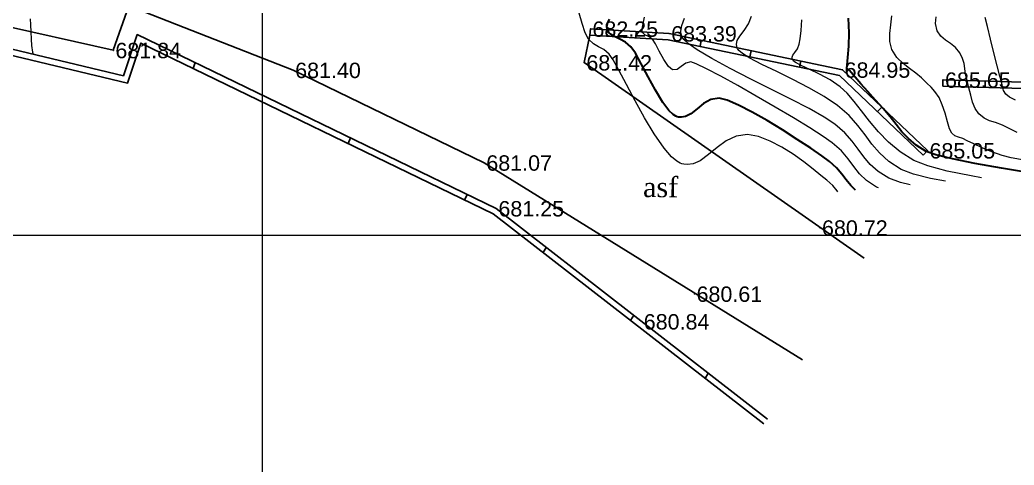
# Model space of a CAD drawing. Header units: feet. Extents: x 3381 to 1374491, y 675186 to 8751562.
# Drawn here: x 675303.6 to 675368.3, y 4375809.1 to 4375838 of the extents above; entities that cross this region are included whole.
import ezdxf

# ---------------------------------------------------------------- set-up
doc = ezdxf.new("R2010")
doc.units = ezdxf.units.FT
doc.header["$MEASUREMENT"] = 0
doc.header["$PDMODE"] = 34
doc.header["$PDSIZE"] = 0.01
doc.layers.get('0').update_dxf_attribs({"linetype": 'CONTINUOUS'})
for name, color, linetype in [('0_Point_Height', 2, 'CONTINUOUS'), ('0_Point_Point', 7, 'CONTINUOUS'), ('Yazilar', 7, 'CONTINUOUS')]:
    doc.layers.add(name, color=color, linetype=linetype)
for name, color, linetype, lineweight in [('ANA HORIZONTAL', 24, 'CONTINUOUS', 30), ('HORIZANTAL', 24, 'CONTINUOUS', 13), ('km setka', 170, 'CONTINUOUS', 15)]:
    doc.layers.add(name, color=color, linetype=linetype, lineweight=lineweight)
doc.styles.get("Standard").update_dxf_attribs({"font": 'arial.ttf', "height": 2.5})

msp = doc.modelspace()

# ---------------------------------------------------------------- linework, layer by layer
at = {"color": 30, "linetype": 'Continuous'}
for p, q in [((675340.739, 4375837.056, 682.253), (675340.369, 4375835.266, 681.419)), ((675340.369, 4375835.266, 681.419), (675358.586, 4375822.555))]:
    msp.add_line(p, q, dxfattribs=at)
at = {"linetype": 'Continuous'}
for p, q in [((675340.763, 4375837.455, 682.253), (675340.739, 4375837.056, 682.253)), ((675340.739, 4375837.056, 682.253), (675345.833, 4375836.753, 683.381)), ((675340.763, 4375837.455, 682.253), (675345.886, 4375837.151, 683.387)), ((675343.744, 4375837.278), (675343.72, 4375836.879)), ((675345.886, 4375837.151, 683.387), (675357.168, 4375834.795, 684.952)), ((675345.833, 4375836.753, 683.391), (675356.975, 4375834.427, 684.937)), ((675347.975, 4375836.715), (675347.911, 4375836.319)), ((675351.22, 4375836.037), (675351.149, 4375835.643)), ((675315.063, 4375835.262), (675314.915, 4375834.889)), ((675354.453, 4375835.362), (675354.379, 4375834.969)), ((675356.975, 4375834.427, 684.953), (675362.416, 4375829.255, 685.052)), ((675357.168, 4375834.795, 684.952), (675362.692, 4375829.545, 685.052)), ((675363.701, 4375834.143, 685.649), (675363.689, 4375833.743, 685.649)), ((675363.689, 4375833.743, 685.649), (675368.926, 4375833.592, 686.811)), ((675363.701, 4375834.143, 685.649), (675368.892, 4375833.991, 686.811)), ((675366.443, 4375834.063), (675366.44, 4375833.664)), ((675359.72, 4375832.369), (675359.436, 4375832.087)), ((675325.156, 4375830.375), (675325.009, 4375830.001)), ((675362.692, 4375829.545, 685.052), (675362.416, 4375829.255, 685.052)), ((675332.741, 4375826.702), (675332.585, 4375826.333)), ((675337.898, 4375823.258), (675337.683, 4375822.919)), ((675343.584, 4375818.85, 296.602), (675343.366, 4375818.513, 296.602)), ((675348.439, 4375815.087, 680.72), (675348.229, 4375814.743, 680.72))]:
    msp.add_line(p, q, dxfattribs=at)
at = {"color": 30, "linetype": 'Continuous', "elevation": 684.227}
msp.add_lwpolyline([(675176.433, 4375868.66), (675200.389, 4375863.079), (675222.519, 4375857.323), (675241.458, 4375852.749), (675253.256, 4375849.751), (675294.214, 4375839.558), (675309.726, 4375836.065), (675310.742, 4375838.956), (675321.424, 4375834.774), (675333.859, 4375828.754), (675354.573, 4375815.951)], dxfattribs=at)
at = {"linetype": 'Continuous', "elevation": 684.355}
for points in [[(675200.063, 4375861.071), (675223.336, 4375855.425), (675278.227, 4375841.718), (675310.652, 4375833.932), (675311.52, 4375836.533), (675334.434, 4375825.437), (675352.049, 4375811.782)], [(675200.127, 4375861.467), (675223.432, 4375855.813), (675278.322, 4375842.107), (675310.389, 4375834.407), (675311.285, 4375837.092), (675334.646, 4375825.779), (675352.294, 4375812.099)]]:
    msp.add_lwpolyline(points, dxfattribs=at)
at = {"layer": '0_Point_Point'}
for p in [(675340.763, 4375837.455, 682.253), (675345.886, 4375837.151, 683.387), (675309.726, 4375836.065, 681.835), (675340.369, 4375835.266, 681.419), (675321.424, 4375834.774, 681.397), (675357.168, 4375834.795, 684.952), (675363.701, 4375834.143, 685.649), (675362.692, 4375829.545, 685.052), (675333.859, 4375828.754, 681.068), (675334.646, 4375825.779, 681.253), (675355.699, 4375824.528, 680.72), (675347.536, 4375820.229, 680.611), (675344.101, 4375818.432, 680.841)]:
    msp.add_point(p, dxfattribs=at)
at = {"layer": 'ANA HORIZONTAL', "color": 16, "lineweight": 30}
for points, elevation in [([(675358.016, 4375826.97), (675357.704, 4375827.271), (675357.415, 4375827.639), (675357.132, 4375828.025), (675356.788, 4375828.428), (675356.317, 4375828.846), (675355.816, 4375829.21), (675355.099, 4375829.702), (675354.226, 4375830.276), (675353.259, 4375830.89), (675352.258, 4375831.496), (675351.286, 4375832.05), (675350.403, 4375832.508), (675349.67, 4375832.824), (675349.15, 4375832.953), (675348.604, 4375832.865), (675348.13, 4375832.603), (675347.703, 4375832.264), (675347.292, 4375831.944), (675346.958, 4375831.766), (675346.695, 4375831.71), (675346.509, 4375831.721), (675346.413, 4375831.744), (675346.329, 4375831.777), (675346.153, 4375831.888), (675345.875, 4375832.158), (675345.489, 4375832.67), (675344.997, 4375833.473), (675344.517, 4375834.351), (675344.074, 4375835.191), (675343.694, 4375835.879), (675343.399, 4375836.301), (675343.043, 4375836.591), (675342.677, 4375836.79), (675342.337, 4375836.954), (675342.108, 4375837.095), (675341.974, 4375837.225), (675341.905, 4375837.33), (675341.879, 4375837.389), (675341.855, 4375837.465), (675341.839, 4375837.61), (675341.878, 4375837.816), (675341.999, 4375838.083)], 682.5), ([(675369.339, 4375828.094), (675367.508, 4375828.408), (675365.788, 4375828.718), (675364.333, 4375829.006), (675363.24, 4375829.264), (675362.608, 4375829.485), (675361.959, 4375829.893), (675361.453, 4375830.324), (675361.038, 4375830.777), (675360.662, 4375831.253), (675360.274, 4375831.752), (675359.82, 4375832.275), (675359.31, 4375832.826), (675358.812, 4375833.381), (675358.359, 4375833.894), (675357.987, 4375834.323), (675357.728, 4375834.623), (675357.618, 4375834.75), (675357.526, 4375834.827), (675357.45, 4375834.911), (675357.467, 4375835.109), (675357.519, 4375835.605), (675357.575, 4375836.326), (675357.6, 4375837.202), (675357.561, 4375838.163)], 685)]:
    msp.add_lwpolyline(points, dxfattribs=dict(at, elevation=elevation))
at = {"layer": 'HORIZANTAL', "color": 16, "linetype": 'Continuous', "lineweight": 20}
for points, elevation in [([(675356.868, 4375826.856), (675356.813, 4375826.93), (675356.537, 4375827.273), (675356.143, 4375827.633), (675355.767, 4375827.932), (675355.26, 4375828.34), (675354.648, 4375828.812), (675353.96, 4375829.304), (675353.222, 4375829.771), (675352.463, 4375830.17), (675351.709, 4375830.457), (675350.989, 4375830.586), (675350.249, 4375830.489), (675349.598, 4375830.176), (675349.008, 4375829.742), (675348.451, 4375829.283), (675347.901, 4375828.892), (675347.447, 4375828.693), (675347.089, 4375828.641), (675346.839, 4375828.665), (675346.71, 4375828.696), (675346.607, 4375828.734), (675346.391, 4375828.858), (675346.047, 4375829.152), (675345.56, 4375829.715), (675344.924, 4375830.626), (675344.285, 4375831.679), (675343.669, 4375832.782), (675343.105, 4375833.842), (675342.62, 4375834.764), (675342.242, 4375835.455), (675341.998, 4375835.822), (675341.637, 4375836.117), (675341.3, 4375836.296), (675340.974, 4375836.48), (675340.643, 4375836.791), (675340.431, 4375837.199), (675340.233, 4375837.799), (675340.033, 4375838.482)], 682), ([(675359.52, 4375827.12), (675359.38, 4375827.169), (675358.733, 4375827.593), (675358.268, 4375828.041), (675357.897, 4375828.513), (675357.534, 4375829.007), (675357.094, 4375829.523), (675356.49, 4375830.059), (675355.9, 4375830.471), (675355.037, 4375831.023), (675353.975, 4375831.672), (675352.79, 4375832.375), (675351.558, 4375833.089), (675350.353, 4375833.771), (675349.251, 4375834.378), (675348.326, 4375834.867), (675347.654, 4375835.195), (675347.31, 4375835.319), (675346.965, 4375835.231), (675346.679, 4375835.019), (675346.409, 4375834.826), (675346.116, 4375834.792), (675345.84, 4375835.022), (675345.541, 4375835.472), (675345.248, 4375836.006), (675344.992, 4375836.487), (675344.801, 4375836.78), (675344.544, 4375836.954), (675344.304, 4375837.063), (675344.138, 4375837.255), (675344.156, 4375837.577), (675344.277, 4375838.217)], 683), ([(675363.878, 4375827.552), (675362.886, 4375827.741), (675361.781, 4375828.019), (675360.994, 4375828.327), (675360.178, 4375828.847), (675359.567, 4375829.394), (675359.081, 4375829.966), (675358.643, 4375830.561), (675358.175, 4375831.181), (675357.599, 4375831.822), (675356.838, 4375832.485), (675355.976, 4375833.069), (675354.982, 4375833.634), (675353.927, 4375834.174), (675352.886, 4375834.681), (675351.93, 4375835.147), (675351.133, 4375835.565), (675350.658, 4375835.861), (675350.421, 4375836.056), (675350.33, 4375836.174), (675350.305, 4375836.228), (675350.284, 4375836.312), (675350.272, 4375836.471), (675350.324, 4375836.696), (675350.488, 4375836.984), (675350.775, 4375837.354), (675351.062, 4375837.776), (675351.252, 4375838.292)], 684), ([(675369.219, 4375828.875), (675368.151, 4375829.08), (675367.557, 4375829.218), (675366.873, 4375829.461), (675366.246, 4375829.724), (675365.706, 4375829.978), (675365.282, 4375830.188), (675365.003, 4375830.326), (675364.717, 4375830.428), (675364.487, 4375830.509), (675364.271, 4375830.677), (675364.137, 4375830.952), (675363.995, 4375831.414), (675363.839, 4375831.972), (675363.66, 4375832.53), (675363.449, 4375832.995), (675363.184, 4375833.392), (675362.932, 4375833.675), (675362.653, 4375833.94), (675362.304, 4375834.282), (675361.945, 4375834.589), (675361.532, 4375834.88), (675361.106, 4375835.202), (675360.71, 4375835.6), (675360.384, 4375836.122), (675360.248, 4375836.631), (675360.249, 4375837.164), (675360.316, 4375837.724), (675360.377, 4375838.315)], 685.5), ([(675368.524, 4375830.73), (675367.971, 4375831.008), (675367.583, 4375831.197), (675367.114, 4375831.373), (675366.725, 4375831.491), (675366.377, 4375831.648), (675366.033, 4375831.941), (675365.796, 4375832.291), (675365.63, 4375832.698), (675365.507, 4375833.147), (675365.396, 4375833.619), (675365.269, 4375834.097), (675365.167, 4375834.524), (675365.117, 4375834.879), (675365.073, 4375835.202), (675364.985, 4375835.532), (675364.806, 4375835.909), (675364.527, 4375836.256), (675364.199, 4375836.511), (675363.862, 4375836.735), (675363.556, 4375836.989), (675363.319, 4375837.333), (675363.21, 4375837.804), (675363.256, 4375838.23)], 686), ([(675304.323, 4375838.104), (675304.343, 4375837.725), (675304.371, 4375837.271), (675304.387, 4375836.797), (675304.41, 4375836.367), (675304.469, 4375835.953), (675304.509, 4375835.819)], 682), ([(675361.579, 4375827.324), (675360.935, 4375827.469), (675360.187, 4375827.748), (675359.495, 4375828.189), (675358.977, 4375828.652), (675358.565, 4375829.137), (675358.194, 4375829.642), (675357.798, 4375830.166), (675357.31, 4375830.71), (675356.664, 4375831.272), (675355.971, 4375831.727), (675354.992, 4375832.274), (675353.809, 4375832.889), (675352.504, 4375833.546), (675351.159, 4375834.221), (675349.856, 4375834.888), (675348.676, 4375835.523), (675347.703, 4375836.1), (675347.127, 4375836.503), (675346.841, 4375836.763), (675346.73, 4375836.913), (675346.701, 4375836.981), (675346.673, 4375837.09), (675346.654, 4375837.317), (675346.708, 4375837.671), (675346.898, 4375838.156)], 683.5), ([(675366.208, 4375827.784), (675365.533, 4375827.898), (675363.984, 4375828.211), (675362.709, 4375828.546), (675361.801, 4375828.906), (675360.918, 4375829.464), (675360.158, 4375830.096), (675359.5, 4375830.77), (675358.923, 4375831.455), (675358.407, 4375832.122), (675357.93, 4375832.738), (675357.472, 4375833.274), (675357.011, 4375833.698), (675356.355, 4375834.139), (675355.676, 4375834.509), (675355.032, 4375834.819), (675354.484, 4375835.078), (675354.154, 4375835.253), (675353.989, 4375835.37), (675353.926, 4375835.441), (675353.91, 4375835.475), (675353.898, 4375835.525), (675353.897, 4375835.618), (675353.943, 4375835.749), (675354.062, 4375835.92), (675354.237, 4375836.157), (675354.359, 4375836.455), (675354.416, 4375836.803), (675354.478, 4375837.355), (675354.513, 4375838.056)], 684.5), ([(675368.428, 4375832.829), (675368.033, 4375833.03), (675367.796, 4375833.205), (675367.638, 4375833.456), (675367.576, 4375833.711), (675367.503, 4375834.032), (675367.406, 4375834.39), (675367.234, 4375835.059), (675367.019, 4375835.906), (675366.794, 4375836.798), (675366.591, 4375837.603), (675366.442, 4375838.189)], 686.5)]:
    msp.add_lwpolyline(points, dxfattribs=dict(at, elevation=elevation))
at = {"layer": 'km setka', "flags": 128}
for points in [[(675319.419, 4376155.847), (675319.419, 4375700.062)], [(675069.612, 4375824.058), (675546.772, 4375824.058)]]:
    msp.add_lwpolyline(points, dxfattribs=at)

# ---------------------------------------------------------------- texts
at = {"layer": '0_Point_Height', "color": 0}
for s, p in [('682.25', (675340.899, 4375836.941, 682.253)), ('683.39', (675346.022, 4375836.637, 683.387)), ('681.84', (675309.862, 4375835.551, 681.835)), ('681.42', (675340.505, 4375834.752, 681.419)), ('681.40', (675321.56, 4375834.26, 681.397)), ('684.95', (675357.304, 4375834.281, 684.952)), ('685.65', (675363.837, 4375833.629, 685.649)), ('685.05', (675362.828, 4375829.031, 685.052)), ('681.07', (675333.995, 4375828.24, 681.068)), ('681.25', (675334.782, 4375825.265, 681.253)), ('680.72', (675355.835, 4375824.014, 680.72)), ('680.61', (675347.672, 4375819.715, 680.611)), ('680.84', (675344.237, 4375817.918, 680.841))]:
    msp.add_text(s, height=1, dxfattribs=at).set_placement(p)
at = {"layer": 'Yazilar', "color": 30, "insert": (675344.195, 4375827.826), "char_height": 1.3, "width": 0.10588, "attachment_point": 1, "rotation": 359.75118}
msp.add_mtext('{\\fTimes New Roman|b0|i0|c0|p18;asf}', dxfattribs=at)

doc.saveas('drawing.dxf')
